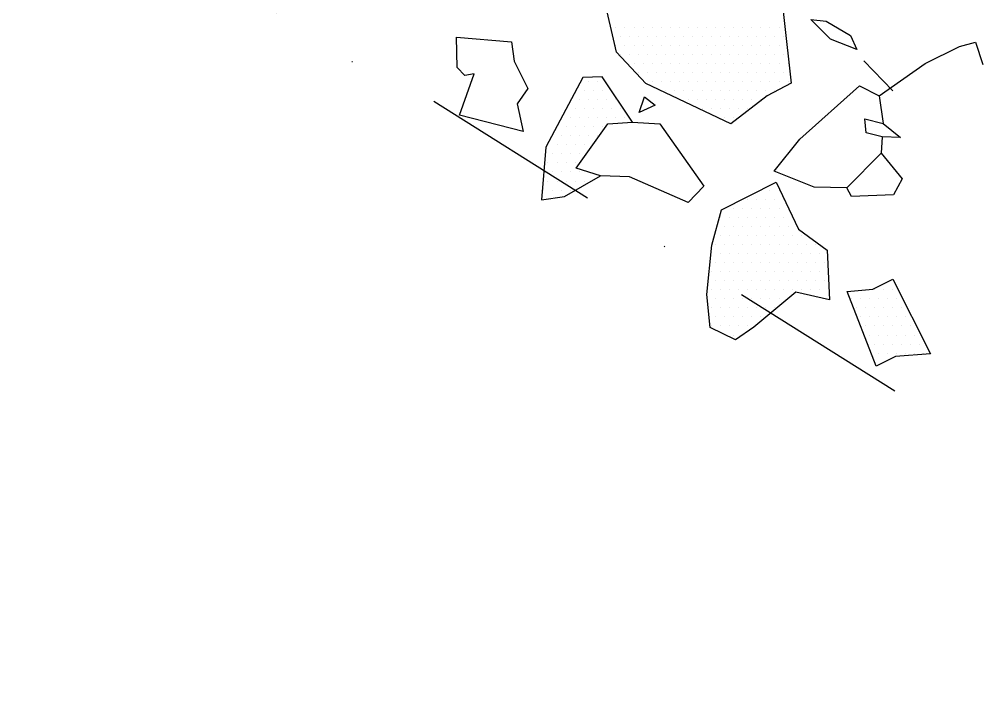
# Model space of a CAD drawing. Header units: metres. Extents: x -383 to -105, y -1812 to -1461.
# Drawn here: x -237.9 to -105, y -1812.4 to -1717.7 of the extents above; entities that cross this region are included whole.
import ezdxf

# ---------------------------------------------------------------- set-up
doc = ezdxf.new("R2010")
doc.units = ezdxf.units.M
doc.header["$LTSCALE"] = 25
doc.header["$MEASUREMENT"] = 0
doc.linetypes.add('STRICHPUNKTX2', pattern=[2, 1, -0.5, 0, -0.5])
doc.layers.get('0').update_dxf_attribs({"linetype": 'CONTINUOUS'})
for name, color, linetype in [('GRABUNGSGRENZE', 3, 'STRICHPUNKTX2'), ('STEINE', 4, 'CONTINUOUS'), ('STEINESCHRAFF', 4, 'CONTINUOUS')]:
    doc.layers.add(name, color=color, linetype=linetype)

# ---------------------------------------------------------------- blocks, each defined once
blk = doc.blocks.new('*X1')
at = {"color": 0}
for p, q in [((-155.625, -1718.75), (-155.625, -1718.75)), ((-155, -1720), (-155, -1720)), ((-154.375, -1718.75), (-154.375, -1718.75)), ((-153.75, -1720), (-153.75, -1720)), ((-153.125, -1718.75), (-153.125, -1718.75)), ((-152.5, -1720), (-152.5, -1720)), ((-151.875, -1718.75), (-151.875, -1718.75)), ((-151.25, -1720), (-151.25, -1720)), ((-150.625, -1718.75), (-150.625, -1718.75)), ((-150, -1720), (-150, -1720)), ((-149.375, -1718.75), (-149.375, -1718.75)), ((-148.75, -1720), (-148.75, -1720)), ((-148.125, -1718.75), (-148.125, -1718.75)), ((-147.5, -1720), (-147.5, -1720)), ((-146.875, -1718.75), (-146.875, -1718.75)), ((-146.25, -1720), (-146.25, -1720)), ((-145.625, -1718.75), (-145.625, -1718.75)), ((-145, -1720), (-145, -1720)), ((-144.375, -1718.75), (-144.375, -1718.75)), ((-143.75, -1720), (-143.75, -1720)), ((-143.125, -1718.75), (-143.125, -1718.75)), ((-142.5, -1720), (-142.5, -1720)), ((-141.875, -1718.75), (-141.875, -1718.75)), ((-141.25, -1720), (-141.25, -1720)), ((-140.625, -1718.75), (-140.625, -1718.75)), ((-140, -1720), (-140, -1720)), ((-139.375, -1718.75), (-139.375, -1718.75)), ((-138.75, -1720), (-138.75, -1720)), ((-138.125, -1718.75), (-138.125, -1718.75)), ((-137.5, -1720), (-137.5, -1720)), ((-136.875, -1718.75), (-136.875, -1718.75)), ((-136.25, -1720), (-136.25, -1720)), ((-135.625, -1718.75), (-135.625, -1718.75)), ((-135, -1720), (-135, -1720)), ((-134.375, -1718.75), (-134.375, -1718.75)), ((-133.75, -1720), (-133.75, -1720)), ((-133.125, -1718.75), (-133.125, -1718.75)), ((-132.5, -1720), (-132.5, -1720)), ((-155.625, -1721.25), (-155.625, -1721.25)), ((-154.375, -1721.25), (-154.375, -1721.25)), ((-153.125, -1721.25), (-153.125, -1721.25)), ((-151.875, -1721.25), (-151.875, -1721.25)), ((-150.625, -1721.25), (-150.625, -1721.25)), ((-149.375, -1721.25), (-149.375, -1721.25)), ((-148.125, -1721.25), (-148.125, -1721.25)), ((-146.875, -1721.25), (-146.875, -1721.25)), ((-145.625, -1721.25), (-145.625, -1721.25)), ((-144.375, -1721.25), (-144.375, -1721.25)), ((-143.125, -1721.25), (-143.125, -1721.25)), ((-141.875, -1721.25), (-141.875, -1721.25)), ((-140.625, -1721.25), (-140.625, -1721.25)), ((-139.375, -1721.25), (-139.375, -1721.25)), ((-138.125, -1721.25), (-138.125, -1721.25)), ((-136.875, -1721.25), (-136.875, -1721.25)), ((-135.625, -1721.25), (-135.625, -1721.25)), ((-134.375, -1721.25), (-134.375, -1721.25)), ((-133.125, -1721.25), (-133.125, -1721.25)), ((-155, -1722.5), (-155, -1722.5)), ((-153.75, -1722.5), (-153.75, -1722.5)), ((-152.5, -1722.5), (-152.5, -1722.5)), ((-151.25, -1722.5), (-151.25, -1722.5)), ((-150, -1722.5), (-150, -1722.5)), ((-148.75, -1722.5), (-148.75, -1722.5)), ((-147.5, -1722.5), (-147.5, -1722.5)), ((-146.25, -1722.5), (-146.25, -1722.5)), ((-145, -1722.5), (-145, -1722.5)), ((-143.75, -1722.5), (-143.75, -1722.5)), ((-142.5, -1722.5), (-142.5, -1722.5)), ((-141.25, -1722.5), (-141.25, -1722.5)), ((-140, -1722.5), (-140, -1722.5)), ((-138.75, -1722.5), (-138.75, -1722.5)), ((-137.5, -1722.5), (-137.5, -1722.5)), ((-136.25, -1722.5), (-136.25, -1722.5)), ((-135, -1722.5), (-135, -1722.5)), ((-133.75, -1722.5), (-133.75, -1722.5)), ((-132.5, -1722.5), (-132.5, -1722.5)), ((-153.125, -1723.75), (-153.125, -1723.75)), ((-151.875, -1723.75), (-151.875, -1723.75)), ((-150.625, -1723.75), (-150.625, -1723.75)), ((-149.375, -1723.75), (-149.375, -1723.75)), ((-148.125, -1723.75), (-148.125, -1723.75)), ((-146.875, -1723.75), (-146.875, -1723.75)), ((-145.625, -1723.75), (-145.625, -1723.75)), ((-144.375, -1723.75), (-144.375, -1723.75)), ((-143.125, -1723.75), (-143.125, -1723.75)), ((-141.875, -1723.75), (-141.875, -1723.75)), ((-140.625, -1723.75), (-140.625, -1723.75)), ((-139.375, -1723.75), (-139.375, -1723.75)), ((-138.125, -1723.75), (-138.125, -1723.75)), ((-136.875, -1723.75), (-136.875, -1723.75)), ((-135.625, -1723.75), (-135.625, -1723.75)), ((-134.375, -1723.75), (-134.375, -1723.75)), ((-133.125, -1723.75), (-133.125, -1723.75)), ((-131.875, -1723.75), (-131.875, -1723.75)), ((-152.5, -1725), (-152.5, -1725)), ((-151.25, -1725), (-151.25, -1725)), ((-150, -1725), (-150, -1725)), ((-148.75, -1725), (-148.75, -1725)), ((-147.5, -1725), (-147.5, -1725)), ((-146.25, -1725), (-146.25, -1725)), ((-145, -1725), (-145, -1725)), ((-143.75, -1725), (-143.75, -1725)), ((-142.5, -1725), (-142.5, -1725)), ((-141.25, -1725), (-141.25, -1725)), ((-140, -1725), (-140, -1725)), ((-138.75, -1725), (-138.75, -1725)), ((-137.5, -1725), (-137.5, -1725)), ((-136.25, -1725), (-136.25, -1725)), ((-135, -1725), (-135, -1725)), ((-133.75, -1725), (-133.75, -1725)), ((-132.5, -1725), (-132.5, -1725)), ((-159.375, -1726.25), (-159.375, -1726.25)), ((-158.125, -1726.25), (-158.125, -1726.25)), ((-150.625, -1726.25), (-150.625, -1726.25)), ((-149.375, -1726.25), (-149.375, -1726.25)), ((-148.125, -1726.25), (-148.125, -1726.25)), ((-146.875, -1726.25), (-146.875, -1726.25)), ((-145.625, -1726.25), (-145.625, -1726.25)), ((-144.375, -1726.25), (-144.375, -1726.25)), ((-143.125, -1726.25), (-143.125, -1726.25)), ((-141.875, -1726.25), (-141.875, -1726.25)), ((-140.625, -1726.25), (-140.625, -1726.25)), ((-139.375, -1726.25), (-139.375, -1726.25)), ((-138.125, -1726.25), (-138.125, -1726.25)), ((-136.875, -1726.25), (-136.875, -1726.25)), ((-135.625, -1726.25), (-135.625, -1726.25)), ((-134.375, -1726.25), (-134.375, -1726.25)), ((-133.125, -1726.25), (-133.125, -1726.25)), ((-131.875, -1726.25), (-131.875, -1726.25)), ((-160, -1727.5), (-160, -1727.5)), ((-158.75, -1727.5), (-158.75, -1727.5)), ((-157.5, -1727.5), (-157.5, -1727.5)), ((-148.75, -1727.5), (-148.75, -1727.5)), ((-147.5, -1727.5), (-147.5, -1727.5)), ((-146.25, -1727.5), (-146.25, -1727.5)), ((-145, -1727.5), (-145, -1727.5)), ((-143.75, -1727.5), (-143.75, -1727.5)), ((-142.5, -1727.5), (-142.5, -1727.5)), ((-141.25, -1727.5), (-141.25, -1727.5)), ((-140, -1727.5), (-140, -1727.5)), ((-138.75, -1727.5), (-138.75, -1727.5)), ((-137.5, -1727.5), (-137.5, -1727.5)), ((-136.25, -1727.5), (-136.25, -1727.5)), ((-135, -1727.5), (-135, -1727.5)), ((-133.75, -1727.5), (-133.75, -1727.5)), ((-160.625, -1728.75), (-160.625, -1728.75)), ((-159.375, -1728.75), (-159.375, -1728.75)), ((-158.125, -1728.75), (-158.125, -1728.75)), ((-156.875, -1728.75), (-156.875, -1728.75)), ((-155.625, -1728.75), (-155.625, -1728.75)), ((-145.625, -1728.75), (-145.625, -1728.75)), ((-144.375, -1728.75), (-144.375, -1728.75)), ((-143.125, -1728.75), (-143.125, -1728.75)), ((-141.875, -1728.75), (-141.875, -1728.75)), ((-140.625, -1728.75), (-140.625, -1728.75)), ((-139.375, -1728.75), (-139.375, -1728.75)), ((-138.125, -1728.75), (-138.125, -1728.75)), ((-136.875, -1728.75), (-136.875, -1728.75)), ((-135.625, -1728.75), (-135.625, -1728.75)), ((-161.25, -1730), (-161.25, -1730)), ((-160, -1730), (-160, -1730)), ((-158.75, -1730), (-158.75, -1730)), ((-157.5, -1730), (-157.5, -1730)), ((-156.25, -1730), (-156.25, -1730)), ((-155, -1730), (-155, -1730)), ((-143.75, -1730), (-143.75, -1730)), ((-142.5, -1730), (-142.5, -1730)), ((-141.25, -1730), (-141.25, -1730)), ((-140, -1730), (-140, -1730)), ((-138.75, -1730), (-138.75, -1730)), ((-137.5, -1730), (-137.5, -1730)), ((-163.125, -1731.25), (-163.125, -1731.25)), ((-161.875, -1731.25), (-161.875, -1731.25)), ((-160.625, -1731.25), (-160.625, -1731.25)), ((-159.375, -1731.25), (-159.375, -1731.25)), ((-158.125, -1731.25), (-158.125, -1731.25)), ((-156.875, -1731.25), (-156.875, -1731.25)), ((-155.625, -1731.25), (-155.625, -1731.25)), ((-154.375, -1731.25), (-154.375, -1731.25)), ((-140.625, -1731.25), (-140.625, -1731.25)), ((-139.375, -1731.25), (-139.375, -1731.25)), ((-163.75, -1732.5), (-163.75, -1732.5)), ((-162.5, -1732.5), (-162.5, -1732.5)), ((-161.25, -1732.5), (-161.25, -1732.5)), ((-160, -1732.5), (-160, -1732.5)), ((-158.75, -1732.5), (-158.75, -1732.5)), ((-157.5, -1732.5), (-157.5, -1732.5)), ((-164.375, -1733.75), (-164.375, -1733.75)), ((-163.125, -1733.75), (-163.125, -1733.75)), ((-161.875, -1733.75), (-161.875, -1733.75)), ((-160.625, -1733.75), (-160.625, -1733.75)), ((-159.375, -1733.75), (-159.375, -1733.75)), ((-158.125, -1733.75), (-158.125, -1733.75)), ((-165, -1735), (-165, -1735)), ((-163.75, -1735), (-163.75, -1735)), ((-162.5, -1735), (-162.5, -1735)), ((-161.25, -1735), (-161.25, -1735)), ((-160, -1735), (-160, -1735)), ((-164.375, -1736.25), (-164.375, -1736.25)), ((-163.125, -1736.25), (-163.125, -1736.25)), ((-161.875, -1736.25), (-161.875, -1736.25)), ((-160.625, -1736.25), (-160.625, -1736.25)), ((-165, -1737.5), (-165, -1737.5)), ((-163.75, -1737.5), (-163.75, -1737.5)), ((-162.5, -1737.5), (-162.5, -1737.5)), ((-161.25, -1737.5), (-161.25, -1737.5)), ((-164.375, -1738.75), (-164.375, -1738.75)), ((-163.125, -1738.75), (-163.125, -1738.75)), ((-161.875, -1738.75), (-161.875, -1738.75)), ((-160.625, -1738.75), (-160.625, -1738.75)), ((-165.625, -1741.25), (-165.625, -1741.25)), ((-165, -1740), (-165, -1740)), ((-164.375, -1741.25), (-164.375, -1741.25)), ((-163.75, -1740), (-163.75, -1740)), ((-163.125, -1741.25), (-163.125, -1741.25)), ((-162.5, -1740), (-162.5, -1740)), ((-161.875, -1741.25), (-161.875, -1741.25)), ((-161.25, -1740), (-161.25, -1740)), ((-160, -1740), (-160, -1740)), ((-135.625, -1741.25), (-135.625, -1741.25)), ((-134.375, -1741.25), (-134.375, -1741.25)), ((-133.125, -1741.25), (-133.125, -1741.25)), ((-137.5, -1742.5), (-137.5, -1742.5)), ((-136.25, -1742.5), (-136.25, -1742.5)), ((-135, -1742.5), (-135, -1742.5)), ((-133.75, -1742.5), (-133.75, -1742.5)), ((-132.5, -1742.5), (-132.5, -1742.5)), ((-139.375, -1743.75), (-139.375, -1743.75)), ((-138.125, -1743.75), (-138.125, -1743.75)), ((-136.875, -1743.75), (-136.875, -1743.75)), ((-135.625, -1743.75), (-135.625, -1743.75)), ((-134.375, -1743.75), (-134.375, -1743.75)), ((-133.125, -1743.75), (-133.125, -1743.75)), ((-131.875, -1743.75), (-131.875, -1743.75)), ((-141.25, -1745), (-141.25, -1745)), ((-140, -1745), (-140, -1745)), ((-138.75, -1745), (-138.75, -1745)), ((-137.5, -1745), (-137.5, -1745)), ((-136.25, -1745), (-136.25, -1745)), ((-135, -1745), (-135, -1745)), ((-133.75, -1745), (-133.75, -1745)), ((-132.5, -1745), (-132.5, -1745)), ((-131.25, -1745), (-131.25, -1745)), ((-140.625, -1746.25), (-140.625, -1746.25)), ((-139.375, -1746.25), (-139.375, -1746.25)), ((-138.125, -1746.25), (-138.125, -1746.25)), ((-136.875, -1746.25), (-136.875, -1746.25)), ((-135.625, -1746.25), (-135.625, -1746.25)), ((-134.375, -1746.25), (-134.375, -1746.25)), ((-133.125, -1746.25), (-133.125, -1746.25)), ((-131.875, -1746.25), (-131.875, -1746.25)), ((-130.625, -1746.25), (-130.625, -1746.25)), ((-141.25, -1747.5), (-141.25, -1747.5)), ((-140, -1747.5), (-140, -1747.5)), ((-138.75, -1747.5), (-138.75, -1747.5)), ((-137.5, -1747.5), (-137.5, -1747.5)), ((-136.25, -1747.5), (-136.25, -1747.5)), ((-135, -1747.5), (-135, -1747.5)), ((-133.75, -1747.5), (-133.75, -1747.5)), ((-132.5, -1747.5), (-132.5, -1747.5)), ((-131.25, -1747.5), (-131.25, -1747.5)), ((-130, -1747.5), (-130, -1747.5)), ((-141.875, -1748.75), (-141.875, -1748.75)), ((-140.625, -1748.75), (-140.625, -1748.75)), ((-139.375, -1748.75), (-139.375, -1748.75)), ((-138.125, -1748.75), (-138.125, -1748.75)), ((-136.875, -1748.75), (-136.875, -1748.75)), ((-135.625, -1748.75), (-135.625, -1748.75)), ((-134.375, -1748.75), (-134.375, -1748.75)), ((-133.125, -1748.75), (-133.125, -1748.75)), ((-131.875, -1748.75), (-131.875, -1748.75)), ((-130.625, -1748.75), (-130.625, -1748.75)), ((-129.375, -1748.75), (-129.375, -1748.75)), ((-128.125, -1748.75), (-128.125, -1748.75)), ((-142.5, -1750), (-142.5, -1750)), ((-141.25, -1750), (-141.25, -1750)), ((-140, -1750), (-140, -1750)), ((-138.75, -1750), (-138.75, -1750)), ((-137.5, -1750), (-137.5, -1750)), ((-136.25, -1750), (-136.25, -1750)), ((-135, -1750), (-135, -1750)), ((-133.75, -1750), (-133.75, -1750)), ((-132.5, -1750), (-132.5, -1750)), ((-131.25, -1750), (-131.25, -1750)), ((-130, -1750), (-130, -1750)), ((-128.75, -1750), (-128.75, -1750)), ((-127.5, -1750), (-127.5, -1750)), ((-141.875, -1751.25), (-141.875, -1751.25)), ((-140.625, -1751.25), (-140.625, -1751.25)), ((-139.375, -1751.25), (-139.375, -1751.25)), ((-138.125, -1751.25), (-138.125, -1751.25)), ((-136.875, -1751.25), (-136.875, -1751.25)), ((-135.625, -1751.25), (-135.625, -1751.25)), ((-134.375, -1751.25), (-134.375, -1751.25)), ((-133.125, -1751.25), (-133.125, -1751.25)), ((-131.875, -1751.25), (-131.875, -1751.25)), ((-130.625, -1751.25), (-130.625, -1751.25)), ((-129.375, -1751.25), (-129.375, -1751.25)), ((-128.125, -1751.25), (-128.125, -1751.25)), ((-126.875, -1751.25), (-126.875, -1751.25)), ((-142.5, -1752.5), (-142.5, -1752.5)), ((-141.25, -1752.5), (-141.25, -1752.5)), ((-140, -1752.5), (-140, -1752.5)), ((-138.75, -1752.5), (-138.75, -1752.5)), ((-137.5, -1752.5), (-137.5, -1752.5)), ((-136.25, -1752.5), (-136.25, -1752.5)), ((-135, -1752.5), (-135, -1752.5)), ((-133.75, -1752.5), (-133.75, -1752.5)), ((-132.5, -1752.5), (-132.5, -1752.5)), ((-131.25, -1752.5), (-131.25, -1752.5)), ((-130, -1752.5), (-130, -1752.5)), ((-128.75, -1752.5), (-128.75, -1752.5)), ((-127.5, -1752.5), (-127.5, -1752.5)), ((-141.875, -1753.75), (-141.875, -1753.75)), ((-140.625, -1753.75), (-140.625, -1753.75)), ((-139.375, -1753.75), (-139.375, -1753.75)), ((-138.125, -1753.75), (-138.125, -1753.75)), ((-136.875, -1753.75), (-136.875, -1753.75)), ((-135.625, -1753.75), (-135.625, -1753.75)), ((-134.375, -1753.75), (-134.375, -1753.75)), ((-133.125, -1753.75), (-133.125, -1753.75)), ((-131.875, -1753.75), (-131.875, -1753.75)), ((-130.625, -1753.75), (-130.625, -1753.75)), ((-129.375, -1753.75), (-129.375, -1753.75)), ((-128.125, -1753.75), (-128.125, -1753.75)), ((-126.875, -1753.75), (-126.875, -1753.75)), ((-142.5, -1755), (-142.5, -1755)), ((-141.25, -1755), (-141.25, -1755)), ((-140, -1755), (-140, -1755)), ((-138.75, -1755), (-138.75, -1755)), ((-137.5, -1755), (-137.5, -1755)), ((-136.25, -1755), (-136.25, -1755)), ((-135, -1755), (-135, -1755)), ((-133.75, -1755), (-133.75, -1755)), ((-132.5, -1755), (-132.5, -1755)), ((-131.25, -1755), (-131.25, -1755)), ((-130, -1755), (-130, -1755)), ((-128.75, -1755), (-128.75, -1755)), ((-127.5, -1755), (-127.5, -1755)), ((-126.25, -1755), (-126.25, -1755)), ((-120, -1755), (-120, -1755)), ((-118.75, -1755), (-118.75, -1755)), ((-117.5, -1755), (-117.5, -1755)), ((-141.875, -1756.25), (-141.875, -1756.25)), ((-140.625, -1756.25), (-140.625, -1756.25)), ((-139.375, -1756.25), (-139.375, -1756.25)), ((-138.125, -1756.25), (-138.125, -1756.25)), ((-136.875, -1756.25), (-136.875, -1756.25)), ((-135.625, -1756.25), (-135.625, -1756.25)), ((-134.375, -1756.25), (-134.375, -1756.25)), ((-133.125, -1756.25), (-133.125, -1756.25)), ((-123.125, -1756.25), (-123.125, -1756.25)), ((-121.875, -1756.25), (-121.875, -1756.25)), ((-120.625, -1756.25), (-120.625, -1756.25)), ((-119.375, -1756.25), (-119.375, -1756.25)), ((-118.125, -1756.25), (-118.125, -1756.25)), ((-116.875, -1756.25), (-116.875, -1756.25)), ((-142.5, -1757.5), (-142.5, -1757.5)), ((-141.25, -1757.5), (-141.25, -1757.5)), ((-140, -1757.5), (-140, -1757.5)), ((-138.75, -1757.5), (-138.75, -1757.5)), ((-137.5, -1757.5), (-137.5, -1757.5)), ((-136.25, -1757.5), (-136.25, -1757.5)), ((-135, -1757.5), (-135, -1757.5)), ((-133.75, -1757.5), (-133.75, -1757.5)), ((-122.5, -1757.5), (-122.5, -1757.5)), ((-121.25, -1757.5), (-121.25, -1757.5)), ((-120, -1757.5), (-120, -1757.5)), ((-118.75, -1757.5), (-118.75, -1757.5)), ((-117.5, -1757.5), (-117.5, -1757.5)), ((-116.25, -1757.5), (-116.25, -1757.5)), ((-141.875, -1758.75), (-141.875, -1758.75)), ((-140.625, -1758.75), (-140.625, -1758.75)), ((-139.375, -1758.75), (-139.375, -1758.75)), ((-138.125, -1758.75), (-138.125, -1758.75)), ((-136.875, -1758.75), (-136.875, -1758.75)), ((-135.625, -1758.75), (-135.625, -1758.75)), ((-121.875, -1758.75), (-121.875, -1758.75)), ((-120.625, -1758.75), (-120.625, -1758.75)), ((-119.375, -1758.75), (-119.375, -1758.75)), ((-118.125, -1758.75), (-118.125, -1758.75)), ((-116.875, -1758.75), (-116.875, -1758.75)), ((-115.625, -1758.75), (-115.625, -1758.75)), ((-142.5, -1760), (-142.5, -1760)), ((-141.25, -1760), (-141.25, -1760)), ((-140, -1760), (-140, -1760)), ((-138.75, -1760), (-138.75, -1760)), ((-137.5, -1760), (-137.5, -1760)), ((-121.25, -1760), (-121.25, -1760)), ((-120, -1760), (-120, -1760)), ((-118.75, -1760), (-118.75, -1760)), ((-117.5, -1760), (-117.5, -1760)), ((-116.25, -1760), (-116.25, -1760)), ((-115, -1760), (-115, -1760)), ((-139.375, -1761.25), (-139.375, -1761.25)), ((-120.625, -1761.25), (-120.625, -1761.25)), ((-120, -1762.5), (-120, -1762.5)), ((-119.375, -1761.25), (-119.375, -1761.25)), ((-118.75, -1762.5), (-118.75, -1762.5)), ((-118.125, -1761.25), (-118.125, -1761.25)), ((-117.5, -1762.5), (-117.5, -1762.5)), ((-116.875, -1761.25), (-116.875, -1761.25)), ((-116.25, -1762.5), (-116.25, -1762.5)), ((-115.625, -1761.25), (-115.625, -1761.25)), ((-115, -1762.5), (-115, -1762.5)), ((-114.375, -1761.25), (-114.375, -1761.25)), ((-113.75, -1762.5), (-113.75, -1762.5)), ((-119.375, -1763.75), (-119.375, -1763.75)), ((-118.125, -1763.75), (-118.125, -1763.75)), ((-116.875, -1763.75), (-116.875, -1763.75)), ((-115.625, -1763.75), (-115.625, -1763.75)), ((-114.375, -1763.75), (-114.375, -1763.75)), ((-113.125, -1763.75), (-113.125, -1763.75)), ((-118.75, -1765), (-118.75, -1765))]:
    blk.add_line(p, q, dxfattribs=at)

msp = doc.modelspace()

# ---------------------------------------------------------------- linework, layer by layer
at = {"layer": 'GRABUNGSGRENZE', "flags": 128}
for points in [[(-109.82, -1513.18), (-176.49, -1638.36), (-180.6, -1659.52), (-147.36, -1696.74), (-117.43, -1727.55)], [(-117.15, -1769.01), (-181.68, -1728.45), (-198.82, -1720.32), (-216.59, -1702.53), (-231.85, -1692.87), (-256.23, -1754.44), (-293.23, -1812.4)]]:
    msp.add_lwpolyline(points, dxfattribs=at)
at = {"layer": 'STEINE'}
for points in [[(-133.52, -1707.92), (-131.47, -1726.49), (-134.78, -1728.22), (-139.76, -1732.09), (-151.51, -1726.55), (-155.53, -1722.23), (-159.1, -1706.87), (-157.68, -1703.92), (-156.05, -1702.34), (-155.24, -1698.68), (-148.88, -1701.17), (-133.52, -1707.92)], [(-122.37, -1721.85), (-126.03, -1720.43), (-128.73, -1717.69), (-126.64, -1717.94), (-123.28, -1719.92), (-122.37, -1721.85)], [(-177.2, -1730.89), (-175.17, -1725.19), (-176.49, -1725.45), (-177.51, -1724.33), (-177.61, -1720.16), (-170.03, -1720.81), (-169.67, -1723.46), (-167.79, -1727.22), (-169.26, -1729.36), (-168.4, -1733.17), (-177.2, -1730.89)], [(-119.31, -1728.26), (-112.96, -1723.78), (-108.23, -1721.44), (-106.04, -1720.83), (-105.02, -1723.93)], [(-153.34, -1731.89), (-157.51, -1725.64), (-160.21, -1725.69), (-165.29, -1735.31), (-165.9, -1742.58), (-162.74, -1742.12), (-157.76, -1739.27)], [(-123.78, -1740.93), (-128.26, -1740.83), (-133.8, -1738.65), (-130.24, -1734.22), (-122.01, -1726.84), (-119.31, -1728.26), (-118.75, -1732.08)], [(-152.43, -1730.52), (-151.66, -1728.38), (-150.19, -1729.55), (-152.43, -1730.52)], [(-157.76, -1739.27), (-161.12, -1738.2), (-156.75, -1732.1), (-153.34, -1731.89), (-149.58, -1732.09), (-143.52, -1740.69), (-145.65, -1742.98), (-153.74, -1739.42), (-157.76, -1739.27)], [(-121.09, -1733.35), (-121.29, -1731.42), (-118.75, -1732.08), (-116.36, -1734.01), (-118.9, -1733.91), (-121.09, -1733.35)], [(-118.9, -1733.91), (-119.05, -1736.15)], [(-123.78, -1740.93), (-119.05, -1736.15), (-116.15, -1739.7), (-117.32, -1741.89), (-123.12, -1742.15), (-123.78, -1740.93)], [(-139.13, -1761.9), (-142.64, -1760.22), (-143.1, -1755.64), (-142.39, -1748.83), (-141.07, -1743.99), (-133.5, -1740.17), (-130.44, -1746.63), (-126.47, -1749.53), (-126.16, -1756.4), (-130.79, -1755.33), (-136.59, -1760.17), (-139.13, -1761.9)], [(-119.7, -1765.55), (-123.72, -1755.22), (-120.16, -1754.92), (-117.41, -1753.54), (-112.22, -1763.86), (-117.05, -1764.22), (-119.7, -1765.55)]]:
    msp.add_lwpolyline(points, dxfattribs=at)

# ---------------------------------------------------------------- block references
at = {"layer": 'STEINESCHRAFF'}
msp.add_blockref('*X1', (0, 0), dxfattribs=at)

doc.saveas('drawing.dxf')
